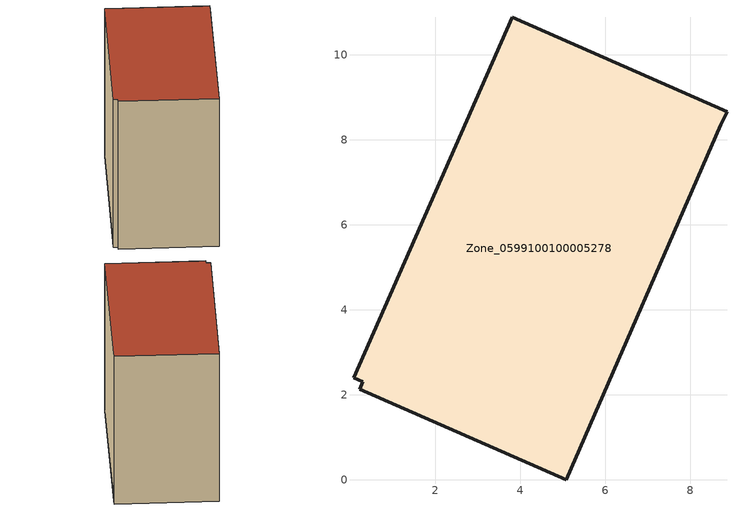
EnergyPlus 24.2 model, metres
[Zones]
Zone_0599100100005278
 floor ground (C_G): 8.87,8.67 8.72,8.36 5.08,0 0.22,2.14 0.3,2.31 0.07,2.4 3.81,10.89 z0
 wall outside (C_F): 0.22,2.14 5.08,0 8.72,8.36 8.87,8.67 3.81,10.89 0.07,2.4 0.3,2.31 0.22,2.14 z0:9.04
 roof outside (C_R): 8.72,8.36 8.87,8.67 3.81,10.89 0.07,2.4 0.3,2.31 0.22,2.14 5.08,0 z9.04
[BUILDING]
Pand.0599100100005278: North Axis=0; Terrain=City; Loads Convergence Tolerance Value=0.04; Temperature Convergence Tolerance Value=0.4; Solar Distribution=FullExterior; Maximum Number of Warmup Days=25; Minimum Number of Warmup Days=1
[Site:Location]
Rotterdam.The.Hague.AP_ZH_NLD Design_Conditions: Latitude=51.96; Longitude=4.45; Time Zone=1; Elevation=-4.5
[SITE:GROUNDTEMPERATURE:BUILDINGSURFACE]
18, 18, 18, 18, 18, 18, 18, 18, 18, 18, 18, 18
[MATERIAL] Thermal Absorptance=0.9; Solar Absorptance=0.7; Visible Absorptance=0.7
Name | Roughness | Thickness | Conductivity | Density | Specific Heat
G.TI.2015-2018 | MediumSmooth | 0.15 | 0.0428571 | 540 | 1210
F.TI.2015-2018 | Rough | 0.3 | 0.0666667 | 1920 | 840
R.TI.2015-2018 | MediumRough | 0.2 | 0.0333333 | 1500 | 1000
[CONSTRUCTION]
C_G: G.TI.2015-2018
C_F: F.TI.2015-2018
C_R: R.TI.2015-2018
[ZONE]
Zone_0599100100005278: Type=1; Multiplier=1; Ceiling Height=Autocalculate; Volume=Autocalculate; Floor Area=autocalculate; Part of Total Floor Area=Yes
[ZONEINFILTRATION:DESIGNFLOWRATE]
Infil_Zone_0599100100005278: Zone or ZoneList or Space or SpaceList=Zone_0599100100005278; Schedule=AlwaysOn; Design Flow Rate Calculation Method=Flow/Area; Flow Rate per Floor Area=0.0015; Constant Term Coefficient=1; Temperature Term Coefficient=0; Velocity Term Coefficient=0; Velocity Squared Term Coefficient=0
[HVACTEMPLATE:ZONE:IDEALLOADSAIRSYSTEM]
Zone_0599100100005278: Maximum Heating Supply Air Temperature=50; Minimum Cooling Supply Air Temperature=13; Maximum Heating Supply Air Humidity Ratio=0.0156; Minimum Cooling Supply Air Humidity Ratio=0.0077; Heating Limit=NoLimit; Cooling Limit=NoLimit; Dehumidification Control Type=ConstantSensibleHeatRatio; Cooling Sensible Heat Ratio=0.7; Dehumidification Setpoint=60; Humidification Control Type=None; Humidification Setpoint=30; Outdoor Air Method=None; Outdoor Air Flow Rate per Person=0.00944; Outdoor Air Flow Rate per Zone Floor Area=0; Outdoor Air Flow Rate per Zone=0; Demand Controlled Ventilation Type=None; Outdoor Air Economizer Type=NoEconomizer; Heat Recovery Type=None; Sensible Heat Recovery Effectiveness=0.7; Latent Heat Recovery Effectiveness=0.65
[ZONECONTROL:THERMOSTAT]
ThermostatControl_Zone_0599100100005278: Zone or ZoneList=Zone_0599100100005278; Control Type Schedule=DualSetpointControlType; Control 1=Thermostat_Zone_0599100100005278; Temperature Difference Between Cutout And Setpoint=0
[THERMOSTATSETPOINT:DUALSETPOINT]
Thermostat_Zone_0599100100005278: Heating Setpoint Temperature Schedule=HeatingSetpoint_Zone_0599100100005278; Cooling Setpoint Temperature Schedule=CoolingSetpoint_Zone_0599100100005278
[SCHEDULE:COMPACT]
HeatingSetpoint_Zone_0599100100005278: Through: 12/31, For: AllDays, Until: 24:00, 21
CoolingSetpoint_Zone_0599100100005278: Through: 12/31, For: AllDays, Until: 24:00, 24
DualSetpointControlType: Through: 12/31, For: AllDays, Until: 24:00, 4
AlwaysOn: Through: 12/31, For: AllDays, Until: 24:00, 1
